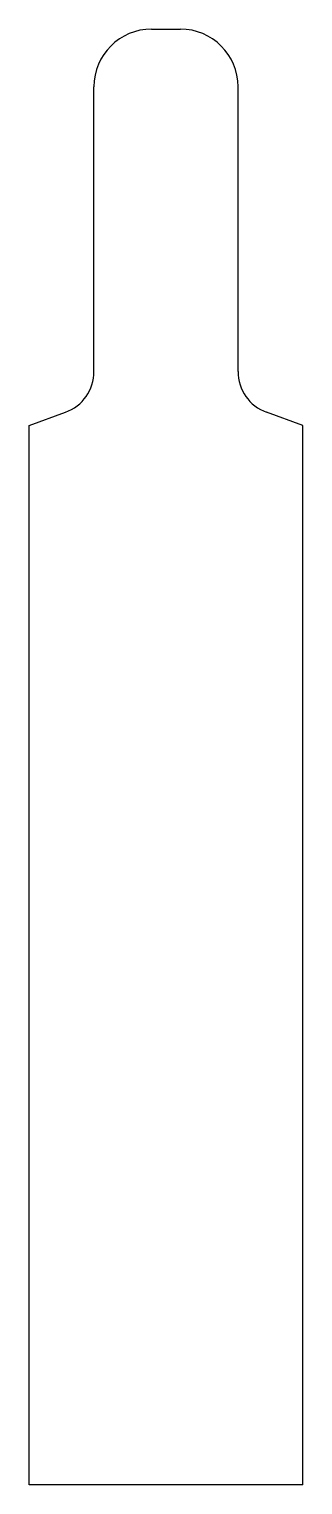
# Model space of a CAD drawing. Header units: millimetres. Extents: x -10 to 10, y 2 to 103.
import ezdxf

# ---------------------------------------------------------------- set-up
doc = ezdxf.new("R2010")
doc.units = ezdxf.units.MM
doc.layers.add('Shape2DView', color=7, linetype='CONTINUOUS')

msp = doc.modelspace()

# ---------------------------------------------------------------- linework, layer by layer
at = {"layer": 'Shape2DView'}
for p, q in [((-1, 103), (1, 103)), ((-5, 79.2385), (-5, 99)), ((5, 79.2385), (5, 99)), ((-9.5, 75.5), (-6.97394, 76.4194)), ((9.5, 75.5), (6.97394, 76.4194)), ((-9.5, 2), (-9.5, 75.5)), ((9.5, 2), (9.5, 75.5)), ((9.5, 2), (-9.5, 2))]:
    msp.add_line(p, q, dxfattribs=at)
for centre, radius, start, end in [((-1, 99), 4, 90, 180), ((1, 99), 4, 0, 90), ((-8, 79.2385), 3, -70, 0), ((8, 79.2385), 3, 180, -110)]:
    msp.add_arc(centre, radius, start, end, dxfattribs=at)

doc.saveas('drawing.dxf')
